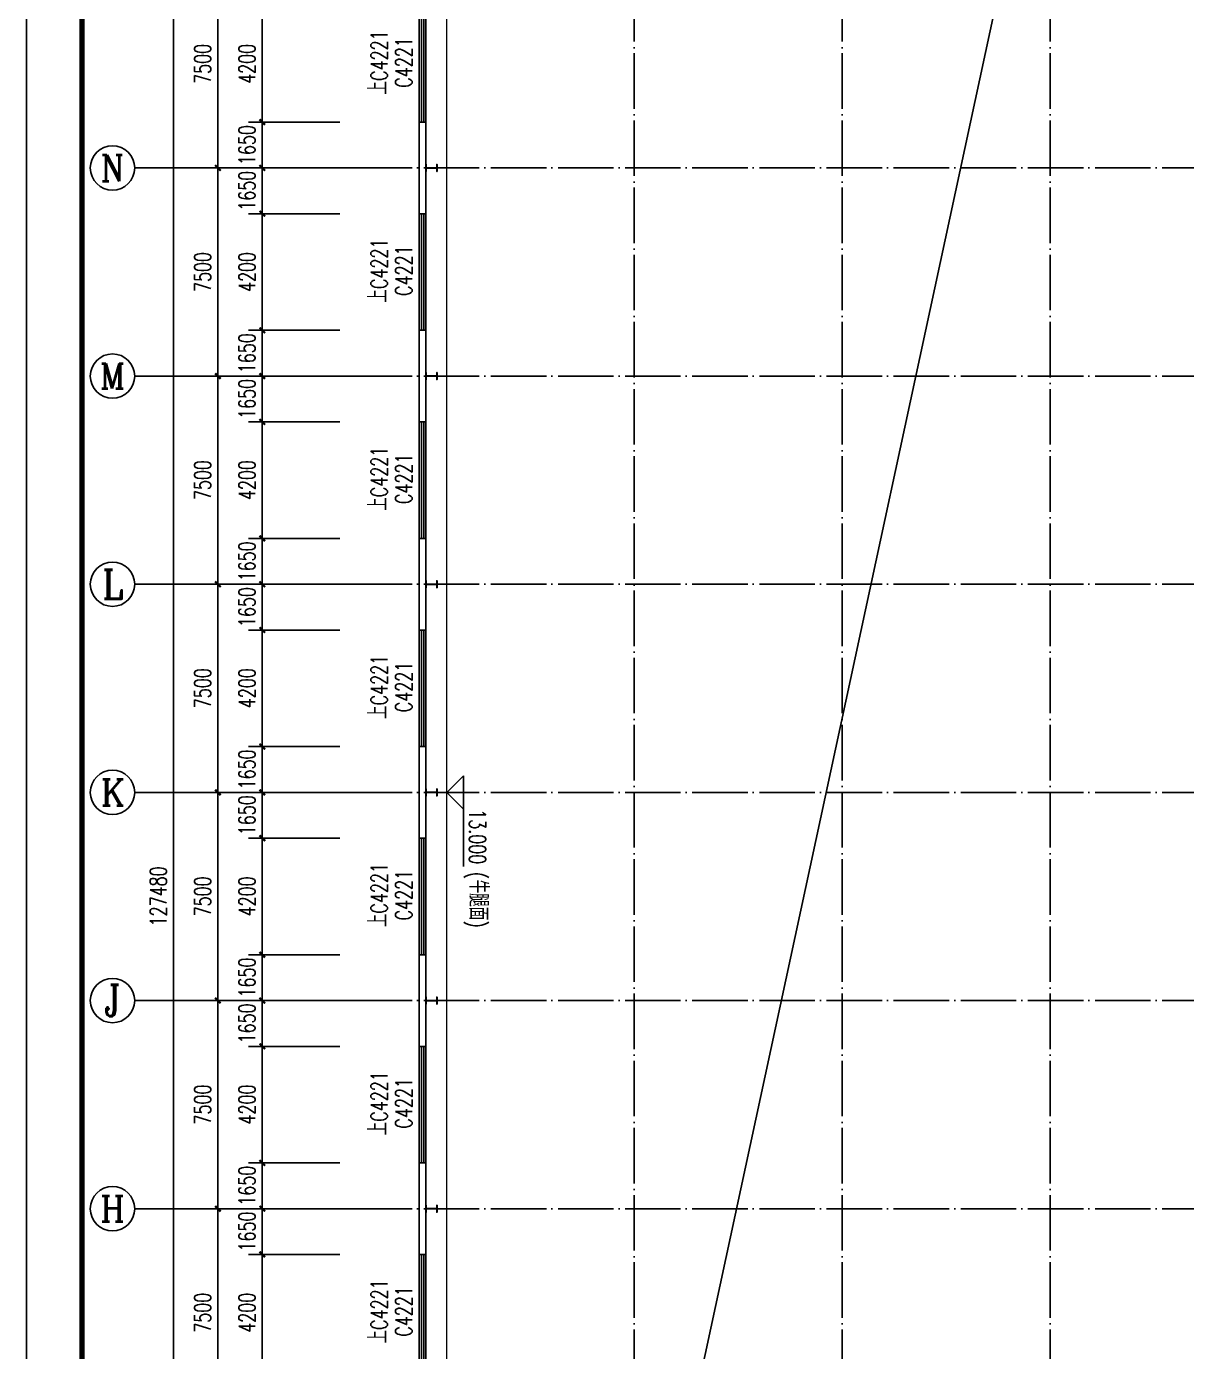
# Model space of a CAD drawing. Extents: x 14095202 to 14511487, y -1430609 to -90420.
# Drawn here: x 14387687 to 14429504, y -503315 to -455574 of the extents above; entities that cross this region are included whole.
import ezdxf
from ezdxf.enums import TextEntityAlignment as Align

# ---------------------------------------------------------------- set-up
doc = ezdxf.new("R2010")
doc.units = 0
doc.header["$LTSCALE"] = 1000
doc.header["$MEASUREMENT"] = 0
doc.linetypes.add('DASH', pattern=[0.35, 0.25, -0.1])
doc.linetypes.add('DOTE', pattern=[2.42, 2, -0.2, 0.02, -0.2])
for name, color, linetype in [('AXIS', 3, 'Continuous'), ('AXIS_TEXT', 7, 'Continuous'), ('COLUMN', 2, 'Continuous'), ('DIM_ELEV', 3, 'Continuous'), ('DOTE', 1, 'DOTE'), ('PUB_DIM', 3, 'Continuous'), ('PUB_TEXT', 7, 'Continuous'), ('TK', 4, 'Continuous'), ('WALL-PARAPET', 6, 'Continuous'), ('WINDOW', 4, 'Continuous'), ('WINDOW_TEXT', 7, 'Continuous')]:
    doc.layers.add(name, color=color, linetype=linetype)
doc.styles.add('_TCH_AXIS', font='COMPLEX', dxfattribs={"bigfont": 'GBCBIG'})
doc.styles.add('_TCH_DIM', font='SIMPLEX', dxfattribs={"bigfont": 'GBCBIG'})
doc.styles.add('_TCH_DIM_T3', font='SIMPLEX', dxfattribs={"width": 0.705882, "bigfont": 'GBCBIG'})
doc.styles.add('_TCH_WINDOW', font='SIMPLEX', dxfattribs={"height": 3.5, "bigfont": 'GBCBIG'})
doc.styles.add('COMPLEX', font='COMPLEX')
doc.dimstyles.new('_TCH_ARCH&&200', dxfattribs={"dimtxt": 595, "dimasz": 200, "dimexe": 500, "dimexo": 600, "dimgap": 252.5, "dimtad": 1, "dimdec": 0, "dimzin": 0, "dimdsep": 46, "dimtxsty": '_TCH_DIM_T3', "dimblk": 'ARCHTICK', "dimcen": 0.09, "dimclrt": 7, "dimazin": 2, "dimtfac": 1, "dimtdec": 0, "dimtix": 1, "dimtmove": 2, "dimatfit": 3, "dimfxl": 0, "dimtolj": 1, "dimtzin": 0, "dimarcsym": 0})

# ---------------------------------------------------------------- blocks, each defined once
blk = doc.blocks.new('A$C797E1D2B')
at = {"layer": 'COLUMN'}
h = blk.add_hatch(color=256, dxfattribs=at)
h.paths.add_polyline_path([(125, 400), (250, 400), (250, 388), (130, 388), (130, 200), (125, 200)])
h.paths.add_polyline_path([(0, 400), (125, 400), (125, 200), (120, 200), (120, 388), (0, 388)])
h.paths.add_polyline_path([(0, 12), (120, 12), (120, 200), (125, 200), (125, 0), (0, 0)])
h.paths.add_polyline_path([(125, 200), (130, 200), (130, 12), (250, 12), (250, 0), (125, 0)])
blk.add_lwpolyline([(250, 0), (250, 12), (130, 12), (130, 388), (250, 388), (250, 400), (0, 400), (0, 388), (120, 388), (120, 12), (0, 12), (0, 0)], close=True, dxfattribs=at)
blk = doc.blocks.new('GeYuanFrame_13285048', base_point=(20.09, 4.53))
at = {"layer": 'TK'}
blk.add_lwpolyline([(20.09, 4.53), (20.09, 598.53), (1071.09, 598.53), (1071.09, 4.53)], close=True, dxfattribs=at)
at = {"layer": 'TK', "const_width": 1}
blk.add_lwpolyline([(45.09, 588.53), (1061.09, 588.53), (1061.09, 14.53), (45.09, 14.53)], close=True, dxfattribs=at)
blk = doc.blocks.new('$TCHSYS$WIN2D')
for p, q in [((-0.5, 0.5), (0.5, 0.5)), ((-0.5, 0.5), (-0.5, -0.5)), ((0.5, 0.5), (0.5, -0.5)), ((0.5, 0.167), (-0.5, 0.167)), ((0.5, -0.167), (-0.5, -0.167)), ((-0.5, -0.5), (0.5, -0.5))]:
    blk.add_line(p, q)
blk = doc.blocks.new('_AXISO')
blk.add_circle((0, 0), 0.5)
at = {"layer": 'AXIS_TEXT', "style": 'COMPLEX', "width": 1.041667}
blk.add_attdef('A', text='', height=0.56, dxfattribs=at).set_placement((-0.25, -0.28), (0.25, -0.28), align=Align.FIT)
blk = doc.blocks.new('_ArchTick')
at = {"color": 0, "linetype": 'ByBlock', "const_width": 0.4}
blk.add_lwpolyline([(-0.5, -0.5), (0.5, 0.5)], dxfattribs=at)
blk = doc.blocks.new('*D231')
at = {"layer": 'AXIS', "color": 0, "lineweight": -2}
for p, q in [((14398987, -423180), (14392487, -423180)), ((14392987, -550660), (14392987, -423180)), ((14398987, -550660), (14392487, -550660))]:
    blk.add_line(p, q, dxfattribs=at)
at = {"layer": 'Defpoints', "color": 0}
for p in [(14392987, -423180), (14399587, -423180), (14399587, -550660)]:
    blk.add_point(p, dxfattribs=at)
at = {"layer": 'AXIS', "color": 0, "lineweight": -2, "xscale": 200, "yscale": 200, "zscale": 200}
for p, rotation in [((14392987, -423180), 90), ((14392987, -550660), 270)]:
    blk.add_blockref('_ArchTick', p, dxfattribs=dict(at, rotation=rotation))
at = {"layer": 'AXIS', "color": 7, "insert": (14392437, -486920), "char_height": 595, "attachment_point": 5, "rotation": 90, "style": '_TCH_DIM_T3'}
blk.add_mtext('\\A1;127480', dxfattribs=at)
blk = doc.blocks.new('*D239')
at = {"layer": 'AXIS', "color": 0, "lineweight": -2}
for p, q in [((14398987, -498170), (14394087, -498170)), ((14394587, -505670), (14394587, -498170)), ((14398987, -505670), (14394087, -505670))]:
    blk.add_line(p, q, dxfattribs=at)
at = {"layer": 'Defpoints', "color": 0}
for p in [(14394587, -498170), (14399587, -498170), (14399587, -505670)]:
    blk.add_point(p, dxfattribs=at)
at = {"layer": 'AXIS', "color": 0, "lineweight": -2, "xscale": 200, "yscale": 200, "zscale": 200}
for p, rotation in [((14394587, -498170), 90), ((14394587, -505670), 270)]:
    blk.add_blockref('_ArchTick', p, dxfattribs=dict(at, rotation=rotation))
at = {"layer": 'AXIS', "color": 7, "insert": (14394037, -501920), "char_height": 595, "attachment_point": 5, "rotation": 90, "style": '_TCH_DIM_T3'}
blk.add_mtext('\\A1;7500', dxfattribs=at)
blk = doc.blocks.new('*D240')
at = {"layer": 'AXIS', "color": 0, "lineweight": -2}
for p, q in [((14398987, -490670), (14394087, -490670)), ((14394587, -498170), (14394587, -490670)), ((14398987, -498170), (14394087, -498170))]:
    blk.add_line(p, q, dxfattribs=at)
at = {"layer": 'Defpoints', "color": 0}
for p in [(14394587, -490670), (14399587, -490670), (14399587, -498170)]:
    blk.add_point(p, dxfattribs=at)
at = {"layer": 'AXIS', "color": 0, "lineweight": -2, "xscale": 200, "yscale": 200, "zscale": 200}
for p, rotation in [((14394587, -490670), 90), ((14394587, -498170), 270)]:
    blk.add_blockref('_ArchTick', p, dxfattribs=dict(at, rotation=rotation))
at = {"layer": 'AXIS', "color": 7, "insert": (14394037, -494420), "char_height": 595, "attachment_point": 5, "rotation": 90, "style": '_TCH_DIM_T3'}
blk.add_mtext('\\A1;7500', dxfattribs=at)
blk = doc.blocks.new('*D241')
at = {"layer": 'AXIS', "color": 0, "lineweight": -2}
for p, q in [((14398987, -483170), (14394087, -483170)), ((14394587, -490670), (14394587, -483170)), ((14398987, -490670), (14394087, -490670))]:
    blk.add_line(p, q, dxfattribs=at)
at = {"layer": 'Defpoints', "color": 0}
for p in [(14394587, -483170), (14399587, -483170), (14399587, -490670)]:
    blk.add_point(p, dxfattribs=at)
at = {"layer": 'AXIS', "color": 0, "lineweight": -2, "xscale": 200, "yscale": 200, "zscale": 200}
for p, rotation in [((14394587, -483170), 90), ((14394587, -490670), 270)]:
    blk.add_blockref('_ArchTick', p, dxfattribs=dict(at, rotation=rotation))
at = {"layer": 'AXIS', "color": 7, "insert": (14394037, -486920), "char_height": 595, "attachment_point": 5, "rotation": 90, "style": '_TCH_DIM_T3'}
blk.add_mtext('\\A1;7500', dxfattribs=at)
blk = doc.blocks.new('*D242')
at = {"layer": 'AXIS', "color": 0, "lineweight": -2}
for p, q in [((14398987, -475670), (14394087, -475670)), ((14394587, -483170), (14394587, -475670)), ((14398987, -483170), (14394087, -483170))]:
    blk.add_line(p, q, dxfattribs=at)
at = {"layer": 'Defpoints', "color": 0}
for p in [(14394587, -475670), (14399587, -475670), (14399587, -483170)]:
    blk.add_point(p, dxfattribs=at)
at = {"layer": 'AXIS', "color": 0, "lineweight": -2, "xscale": 200, "yscale": 200, "zscale": 200}
for p, rotation in [((14394587, -475670), 90), ((14394587, -483170), 270)]:
    blk.add_blockref('_ArchTick', p, dxfattribs=dict(at, rotation=rotation))
at = {"layer": 'AXIS', "color": 7, "insert": (14394037, -479420), "char_height": 595, "attachment_point": 5, "rotation": 90, "style": '_TCH_DIM_T3'}
blk.add_mtext('\\A1;7500', dxfattribs=at)
blk = doc.blocks.new('*D243')
at = {"layer": 'AXIS', "color": 0, "lineweight": -2}
for p, q in [((14398987, -468170), (14394087, -468170)), ((14394587, -475670), (14394587, -468170)), ((14398987, -475670), (14394087, -475670))]:
    blk.add_line(p, q, dxfattribs=at)
at = {"layer": 'Defpoints', "color": 0}
for p in [(14394587, -468170), (14399587, -468170), (14399587, -475670)]:
    blk.add_point(p, dxfattribs=at)
at = {"layer": 'AXIS', "color": 0, "lineweight": -2, "xscale": 200, "yscale": 200, "zscale": 200}
for p, rotation in [((14394587, -468170), 90), ((14394587, -475670), 270)]:
    blk.add_blockref('_ArchTick', p, dxfattribs=dict(at, rotation=rotation))
at = {"layer": 'AXIS', "color": 7, "insert": (14394037, -471920), "char_height": 595, "attachment_point": 5, "rotation": 90, "style": '_TCH_DIM_T3'}
blk.add_mtext('\\A1;7500', dxfattribs=at)
blk = doc.blocks.new('*D244')
at = {"layer": 'AXIS', "color": 0, "lineweight": -2}
for p, q in [((14398987, -460670), (14394087, -460670)), ((14394587, -468170), (14394587, -460670)), ((14398987, -468170), (14394087, -468170))]:
    blk.add_line(p, q, dxfattribs=at)
at = {"layer": 'Defpoints', "color": 0}
for p in [(14394587, -460670), (14399587, -460670), (14399587, -468170)]:
    blk.add_point(p, dxfattribs=at)
at = {"layer": 'AXIS', "color": 0, "lineweight": -2, "xscale": 200, "yscale": 200, "zscale": 200}
for p, rotation in [((14394587, -460670), 90), ((14394587, -468170), 270)]:
    blk.add_blockref('_ArchTick', p, dxfattribs=dict(at, rotation=rotation))
at = {"layer": 'AXIS', "color": 7, "insert": (14394037, -464420), "char_height": 595, "attachment_point": 5, "rotation": 90, "style": '_TCH_DIM_T3'}
blk.add_mtext('\\A1;7500', dxfattribs=at)
blk = doc.blocks.new('*D245')
at = {"layer": 'AXIS', "color": 0, "lineweight": -2}
for p, q in [((14398987, -453170), (14394087, -453170)), ((14394587, -460670), (14394587, -453170)), ((14398987, -460670), (14394087, -460670))]:
    blk.add_line(p, q, dxfattribs=at)
at = {"layer": 'Defpoints', "color": 0}
for p in [(14394587, -453170), (14399587, -453170), (14399587, -460670)]:
    blk.add_point(p, dxfattribs=at)
at = {"layer": 'AXIS', "color": 0, "lineweight": -2, "xscale": 200, "yscale": 200, "zscale": 200}
for p, rotation in [((14394587, -453170), 90), ((14394587, -460670), 270)]:
    blk.add_blockref('_ArchTick', p, dxfattribs=dict(at, rotation=rotation))
at = {"layer": 'AXIS', "color": 7, "insert": (14394037, -456920), "char_height": 595, "attachment_point": 5, "rotation": 90, "style": '_TCH_DIM_T3'}
blk.add_mtext('\\A1;7500', dxfattribs=at)
blk = doc.blocks.new('*D524')
at = {"layer": 'Defpoints', "color": 0}
for p in [(14396187, -499820), (14399587, -499820), (14399587, -504020)]:
    blk.add_point(p, dxfattribs=at)
at = {"layer": 'PUB_DIM', "color": 0, "lineweight": -2}
for p, q in [((14398987, -499820), (14395687, -499820)), ((14396187, -504020), (14396187, -499820)), ((14398987, -504020), (14395687, -504020))]:
    blk.add_line(p, q, dxfattribs=at)
at = {"layer": 'PUB_DIM', "color": 0, "lineweight": -2, "xscale": 200, "yscale": 200, "zscale": 200}
for p, rotation in [((14396187, -499820), 90), ((14396187, -504020), 270)]:
    blk.add_blockref('_ArchTick', p, dxfattribs=dict(at, rotation=rotation))
at = {"layer": 'PUB_DIM', "color": 7, "insert": (14395637, -501920), "char_height": 595, "attachment_point": 5, "rotation": 90, "style": '_TCH_DIM_T3'}
blk.add_mtext('\\A1;4200', dxfattribs=at)
blk = doc.blocks.new('*D525')
at = {"layer": 'Defpoints', "color": 0}
for p in [(14396187, -498170), (14399587, -498170), (14399587, -499820)]:
    blk.add_point(p, dxfattribs=at)
at = {"layer": 'PUB_DIM', "color": 0, "lineweight": -2}
for p, q in [((14398987, -498170), (14395687, -498170)), ((14396187, -498170), (14396187, -497970)), ((14396187, -499820), (14396187, -498170)), ((14398987, -499820), (14395687, -499820)), ((14396187, -499820), (14396187, -500020))]:
    blk.add_line(p, q, dxfattribs=at)
at = {"layer": 'PUB_DIM', "color": 0, "lineweight": -2, "xscale": 200, "yscale": 200, "zscale": 200}
for p, rotation in [((14396187, -498170), 270), ((14396187, -499820), 90)]:
    blk.add_blockref('_ArchTick', p, dxfattribs=dict(at, rotation=rotation))
at = {"layer": 'PUB_DIM', "color": 7, "insert": (14395637, -498995), "char_height": 595, "attachment_point": 5, "rotation": 90, "style": '_TCH_DIM_T3'}
blk.add_mtext('\\A1;1650', dxfattribs=at)
blk = doc.blocks.new('*D526')
at = {"layer": 'Defpoints', "color": 0}
for p in [(14396187, -496520), (14399587, -496520), (14399587, -498170)]:
    blk.add_point(p, dxfattribs=at)
at = {"layer": 'PUB_DIM', "color": 0, "lineweight": -2}
for p, q in [((14396187, -496520), (14396187, -496320)), ((14398987, -496520), (14395687, -496520)), ((14396187, -498170), (14396187, -496520)), ((14398987, -498170), (14395687, -498170)), ((14396187, -498170), (14396187, -498370))]:
    blk.add_line(p, q, dxfattribs=at)
at = {"layer": 'PUB_DIM', "color": 0, "lineweight": -2, "xscale": 200, "yscale": 200, "zscale": 200}
for p, rotation in [((14396187, -496520), 270), ((14396187, -498170), 90)]:
    blk.add_blockref('_ArchTick', p, dxfattribs=dict(at, rotation=rotation))
at = {"layer": 'PUB_DIM', "color": 7, "insert": (14395637, -497345), "char_height": 595, "attachment_point": 5, "rotation": 90, "style": '_TCH_DIM_T3'}
blk.add_mtext('\\A1;1650', dxfattribs=at)
blk = doc.blocks.new('*D527')
at = {"layer": 'Defpoints', "color": 0}
for p in [(14396187, -492320), (14399587, -492320), (14399587, -496520)]:
    blk.add_point(p, dxfattribs=at)
at = {"layer": 'PUB_DIM', "color": 0, "lineweight": -2}
for p, q in [((14398987, -492320), (14395687, -492320)), ((14396187, -496520), (14396187, -492320)), ((14398987, -496520), (14395687, -496520))]:
    blk.add_line(p, q, dxfattribs=at)
at = {"layer": 'PUB_DIM', "color": 0, "lineweight": -2, "xscale": 200, "yscale": 200, "zscale": 200}
for p, rotation in [((14396187, -492320), 90), ((14396187, -496520), 270)]:
    blk.add_blockref('_ArchTick', p, dxfattribs=dict(at, rotation=rotation))
at = {"layer": 'PUB_DIM', "color": 7, "insert": (14395637, -494420), "char_height": 595, "attachment_point": 5, "rotation": 90, "style": '_TCH_DIM_T3'}
blk.add_mtext('\\A1;4200', dxfattribs=at)
blk = doc.blocks.new('*D528')
at = {"layer": 'Defpoints', "color": 0}
for p in [(14396187, -490670), (14399587, -490670), (14399587, -492320)]:
    blk.add_point(p, dxfattribs=at)
at = {"layer": 'PUB_DIM', "color": 0, "lineweight": -2}
for p, q in [((14398987, -490670), (14395687, -490670)), ((14396187, -490670), (14396187, -490470)), ((14396187, -492320), (14396187, -490670)), ((14398987, -492320), (14395687, -492320)), ((14396187, -492320), (14396187, -492520))]:
    blk.add_line(p, q, dxfattribs=at)
at = {"layer": 'PUB_DIM', "color": 0, "lineweight": -2, "xscale": 200, "yscale": 200, "zscale": 200}
for p, rotation in [((14396187, -490670), 270), ((14396187, -492320), 90)]:
    blk.add_blockref('_ArchTick', p, dxfattribs=dict(at, rotation=rotation))
at = {"layer": 'PUB_DIM', "color": 7, "insert": (14395637, -491495), "char_height": 595, "attachment_point": 5, "rotation": 90, "style": '_TCH_DIM_T3'}
blk.add_mtext('\\A1;1650', dxfattribs=at)
blk = doc.blocks.new('*D529')
at = {"layer": 'Defpoints', "color": 0}
for p in [(14396187, -489020), (14399587, -489020), (14399587, -490670)]:
    blk.add_point(p, dxfattribs=at)
at = {"layer": 'PUB_DIM', "color": 0, "lineweight": -2}
for p, q in [((14396187, -489020), (14396187, -488820)), ((14398987, -489020), (14395687, -489020)), ((14396187, -490670), (14396187, -489020)), ((14398987, -490670), (14395687, -490670)), ((14396187, -490670), (14396187, -490870))]:
    blk.add_line(p, q, dxfattribs=at)
at = {"layer": 'PUB_DIM', "color": 0, "lineweight": -2, "xscale": 200, "yscale": 200, "zscale": 200}
for p, rotation in [((14396187, -489020), 270), ((14396187, -490670), 90)]:
    blk.add_blockref('_ArchTick', p, dxfattribs=dict(at, rotation=rotation))
at = {"layer": 'PUB_DIM', "color": 7, "insert": (14395637, -489845), "char_height": 595, "attachment_point": 5, "rotation": 90, "style": '_TCH_DIM_T3'}
blk.add_mtext('\\A1;1650', dxfattribs=at)
blk = doc.blocks.new('*D530')
at = {"layer": 'Defpoints', "color": 0}
for p in [(14396187, -484820), (14399587, -484820), (14399587, -489020)]:
    blk.add_point(p, dxfattribs=at)
at = {"layer": 'PUB_DIM', "color": 0, "lineweight": -2}
for p, q in [((14398987, -484820), (14395687, -484820)), ((14396187, -489020), (14396187, -484820)), ((14398987, -489020), (14395687, -489020))]:
    blk.add_line(p, q, dxfattribs=at)
at = {"layer": 'PUB_DIM', "color": 0, "lineweight": -2, "xscale": 200, "yscale": 200, "zscale": 200}
for p, rotation in [((14396187, -484820), 90), ((14396187, -489020), 270)]:
    blk.add_blockref('_ArchTick', p, dxfattribs=dict(at, rotation=rotation))
at = {"layer": 'PUB_DIM', "color": 7, "insert": (14395637, -486920), "char_height": 595, "attachment_point": 5, "rotation": 90, "style": '_TCH_DIM_T3'}
blk.add_mtext('\\A1;4200', dxfattribs=at)
blk = doc.blocks.new('*D531')
at = {"layer": 'Defpoints', "color": 0}
for p in [(14396187, -483170), (14399587, -483170), (14399587, -484820)]:
    blk.add_point(p, dxfattribs=at)
at = {"layer": 'PUB_DIM', "color": 0, "lineweight": -2}
for p, q in [((14396187, -483170), (14396187, -482970)), ((14398987, -483170), (14395687, -483170)), ((14396187, -484820), (14396187, -483170)), ((14398987, -484820), (14395687, -484820)), ((14396187, -484820), (14396187, -485020))]:
    blk.add_line(p, q, dxfattribs=at)
at = {"layer": 'PUB_DIM', "color": 0, "lineweight": -2, "xscale": 200, "yscale": 200, "zscale": 200}
for p, rotation in [((14396187, -483170), 270), ((14396187, -484820), 90)]:
    blk.add_blockref('_ArchTick', p, dxfattribs=dict(at, rotation=rotation))
at = {"layer": 'PUB_DIM', "color": 7, "insert": (14395637, -483995), "char_height": 595, "attachment_point": 5, "rotation": 90, "style": '_TCH_DIM_T3'}
blk.add_mtext('\\A1;1650', dxfattribs=at)
blk = doc.blocks.new('*D532')
at = {"layer": 'Defpoints', "color": 0}
for p in [(14396187, -481520), (14399587, -481520), (14399587, -483170)]:
    blk.add_point(p, dxfattribs=at)
at = {"layer": 'PUB_DIM', "color": 0, "lineweight": -2}
for p, q in [((14398987, -481520), (14395687, -481520)), ((14396187, -481520), (14396187, -481320)), ((14396187, -483170), (14396187, -481520)), ((14398987, -483170), (14395687, -483170)), ((14396187, -483170), (14396187, -483370))]:
    blk.add_line(p, q, dxfattribs=at)
at = {"layer": 'PUB_DIM', "color": 0, "lineweight": -2, "xscale": 200, "yscale": 200, "zscale": 200}
for p, rotation in [((14396187, -481520), 270), ((14396187, -483170), 90)]:
    blk.add_blockref('_ArchTick', p, dxfattribs=dict(at, rotation=rotation))
at = {"layer": 'PUB_DIM', "color": 7, "insert": (14395637, -482345), "char_height": 595, "attachment_point": 5, "rotation": 90, "style": '_TCH_DIM_T3'}
blk.add_mtext('\\A1;1650', dxfattribs=at)
blk = doc.blocks.new('*D533')
at = {"layer": 'Defpoints', "color": 0}
for p in [(14396187, -477320), (14399587, -477320), (14399587, -481520)]:
    blk.add_point(p, dxfattribs=at)
at = {"layer": 'PUB_DIM', "color": 0, "lineweight": -2}
for p, q in [((14398987, -477320), (14395687, -477320)), ((14396187, -481520), (14396187, -477320)), ((14398987, -481520), (14395687, -481520))]:
    blk.add_line(p, q, dxfattribs=at)
at = {"layer": 'PUB_DIM', "color": 0, "lineweight": -2, "xscale": 200, "yscale": 200, "zscale": 200}
for p, rotation in [((14396187, -477320), 90), ((14396187, -481520), 270)]:
    blk.add_blockref('_ArchTick', p, dxfattribs=dict(at, rotation=rotation))
at = {"layer": 'PUB_DIM', "color": 7, "insert": (14395637, -479420), "char_height": 595, "attachment_point": 5, "rotation": 90, "style": '_TCH_DIM_T3'}
blk.add_mtext('\\A1;4200', dxfattribs=at)
blk = doc.blocks.new('*D534')
at = {"layer": 'Defpoints', "color": 0}
for p in [(14396187, -475670), (14399587, -475670), (14399587, -477320)]:
    blk.add_point(p, dxfattribs=at)
at = {"layer": 'PUB_DIM', "color": 0, "lineweight": -2}
for p, q in [((14396187, -475670), (14396187, -475470)), ((14398987, -475670), (14395687, -475670)), ((14396187, -477320), (14396187, -475670)), ((14398987, -477320), (14395687, -477320)), ((14396187, -477320), (14396187, -477520))]:
    blk.add_line(p, q, dxfattribs=at)
at = {"layer": 'PUB_DIM', "color": 0, "lineweight": -2, "xscale": 200, "yscale": 200, "zscale": 200}
for p, rotation in [((14396187, -475670), 270), ((14396187, -477320), 90)]:
    blk.add_blockref('_ArchTick', p, dxfattribs=dict(at, rotation=rotation))
at = {"layer": 'PUB_DIM', "color": 7, "insert": (14395637, -476495), "char_height": 595, "attachment_point": 5, "rotation": 90, "style": '_TCH_DIM_T3'}
blk.add_mtext('\\A1;1650', dxfattribs=at)
blk = doc.blocks.new('*D535')
at = {"layer": 'Defpoints', "color": 0}
for p in [(14396187, -474020), (14399587, -474020), (14399587, -475670)]:
    blk.add_point(p, dxfattribs=at)
at = {"layer": 'PUB_DIM', "color": 0, "lineweight": -2}
for p, q in [((14398987, -474020), (14395687, -474020)), ((14396187, -474020), (14396187, -473820)), ((14396187, -475670), (14396187, -474020)), ((14398987, -475670), (14395687, -475670)), ((14396187, -475670), (14396187, -475870))]:
    blk.add_line(p, q, dxfattribs=at)
at = {"layer": 'PUB_DIM', "color": 0, "lineweight": -2, "xscale": 200, "yscale": 200, "zscale": 200}
for p, rotation in [((14396187, -474020), 270), ((14396187, -475670), 90)]:
    blk.add_blockref('_ArchTick', p, dxfattribs=dict(at, rotation=rotation))
at = {"layer": 'PUB_DIM', "color": 7, "insert": (14395637, -474845), "char_height": 595, "attachment_point": 5, "rotation": 90, "style": '_TCH_DIM_T3'}
blk.add_mtext('\\A1;1650', dxfattribs=at)
blk = doc.blocks.new('*D536')
at = {"layer": 'Defpoints', "color": 0}
for p in [(14396187, -469820), (14399587, -469820), (14399587, -474020)]:
    blk.add_point(p, dxfattribs=at)
at = {"layer": 'PUB_DIM', "color": 0, "lineweight": -2}
for p, q in [((14398987, -469820), (14395687, -469820)), ((14396187, -474020), (14396187, -469820)), ((14398987, -474020), (14395687, -474020))]:
    blk.add_line(p, q, dxfattribs=at)
at = {"layer": 'PUB_DIM', "color": 0, "lineweight": -2, "xscale": 200, "yscale": 200, "zscale": 200}
for p, rotation in [((14396187, -469820), 90), ((14396187, -474020), 270)]:
    blk.add_blockref('_ArchTick', p, dxfattribs=dict(at, rotation=rotation))
at = {"layer": 'PUB_DIM', "color": 7, "insert": (14395637, -471920), "char_height": 595, "attachment_point": 5, "rotation": 90, "style": '_TCH_DIM_T3'}
blk.add_mtext('\\A1;4200', dxfattribs=at)
blk = doc.blocks.new('*D537')
at = {"layer": 'Defpoints', "color": 0}
for p in [(14396187, -468170), (14399587, -468170), (14399587, -469820)]:
    blk.add_point(p, dxfattribs=at)
at = {"layer": 'PUB_DIM', "color": 0, "lineweight": -2}
for p, q in [((14398987, -468170), (14395687, -468170)), ((14396187, -468170), (14396187, -467970)), ((14396187, -469820), (14396187, -468170)), ((14398987, -469820), (14395687, -469820)), ((14396187, -469820), (14396187, -470020))]:
    blk.add_line(p, q, dxfattribs=at)
at = {"layer": 'PUB_DIM', "color": 0, "lineweight": -2, "xscale": 200, "yscale": 200, "zscale": 200}
for p, rotation in [((14396187, -468170), 270), ((14396187, -469820), 90)]:
    blk.add_blockref('_ArchTick', p, dxfattribs=dict(at, rotation=rotation))
at = {"layer": 'PUB_DIM', "color": 7, "insert": (14395637, -468995), "char_height": 595, "attachment_point": 5, "rotation": 90, "style": '_TCH_DIM_T3'}
blk.add_mtext('\\A1;1650', dxfattribs=at)
blk = doc.blocks.new('*D538')
at = {"layer": 'Defpoints', "color": 0}
for p in [(14396187, -466520), (14399587, -466520), (14399587, -468170)]:
    blk.add_point(p, dxfattribs=at)
at = {"layer": 'PUB_DIM', "color": 0, "lineweight": -2}
for p, q in [((14396187, -466520), (14396187, -466320)), ((14398987, -466520), (14395687, -466520)), ((14396187, -468170), (14396187, -466520)), ((14398987, -468170), (14395687, -468170)), ((14396187, -468170), (14396187, -468370))]:
    blk.add_line(p, q, dxfattribs=at)
at = {"layer": 'PUB_DIM', "color": 0, "lineweight": -2, "xscale": 200, "yscale": 200, "zscale": 200}
for p, rotation in [((14396187, -466520), 270), ((14396187, -468170), 90)]:
    blk.add_blockref('_ArchTick', p, dxfattribs=dict(at, rotation=rotation))
at = {"layer": 'PUB_DIM', "color": 7, "insert": (14395637, -467345), "char_height": 595, "attachment_point": 5, "rotation": 90, "style": '_TCH_DIM_T3'}
blk.add_mtext('\\A1;1650', dxfattribs=at)
blk = doc.blocks.new('*D539')
at = {"layer": 'Defpoints', "color": 0}
for p in [(14396187, -462320), (14399587, -462320), (14399587, -466520)]:
    blk.add_point(p, dxfattribs=at)
at = {"layer": 'PUB_DIM', "color": 0, "lineweight": -2}
for p, q in [((14398987, -462320), (14395687, -462320)), ((14396187, -466520), (14396187, -462320)), ((14398987, -466520), (14395687, -466520))]:
    blk.add_line(p, q, dxfattribs=at)
at = {"layer": 'PUB_DIM', "color": 0, "lineweight": -2, "xscale": 200, "yscale": 200, "zscale": 200}
for p, rotation in [((14396187, -462320), 90), ((14396187, -466520), 270)]:
    blk.add_blockref('_ArchTick', p, dxfattribs=dict(at, rotation=rotation))
at = {"layer": 'PUB_DIM', "color": 7, "insert": (14395637, -464420), "char_height": 595, "attachment_point": 5, "rotation": 90, "style": '_TCH_DIM_T3'}
blk.add_mtext('\\A1;4200', dxfattribs=at)
blk = doc.blocks.new('*D540')
at = {"layer": 'Defpoints', "color": 0}
for p in [(14396187, -460670), (14399587, -460670), (14399587, -462320)]:
    blk.add_point(p, dxfattribs=at)
at = {"layer": 'PUB_DIM', "color": 0, "lineweight": -2}
for p, q in [((14398987, -460670), (14395687, -460670)), ((14396187, -460670), (14396187, -460470)), ((14396187, -462320), (14396187, -460670)), ((14398987, -462320), (14395687, -462320)), ((14396187, -462320), (14396187, -462520))]:
    blk.add_line(p, q, dxfattribs=at)
at = {"layer": 'PUB_DIM', "color": 0, "lineweight": -2, "xscale": 200, "yscale": 200, "zscale": 200}
for p, rotation in [((14396187, -460670), 270), ((14396187, -462320), 90)]:
    blk.add_blockref('_ArchTick', p, dxfattribs=dict(at, rotation=rotation))
at = {"layer": 'PUB_DIM', "color": 7, "insert": (14395637, -461495), "char_height": 595, "attachment_point": 5, "rotation": 90, "style": '_TCH_DIM_T3'}
blk.add_mtext('\\A1;1650', dxfattribs=at)
blk = doc.blocks.new('*D541')
at = {"layer": 'Defpoints', "color": 0}
for p in [(14396187, -459020), (14399587, -459020), (14399587, -460670)]:
    blk.add_point(p, dxfattribs=at)
at = {"layer": 'PUB_DIM', "color": 0, "lineweight": -2}
for p, q in [((14398987, -459020), (14395687, -459020)), ((14396187, -459020), (14396187, -458820)), ((14396187, -460670), (14396187, -459020)), ((14398987, -460670), (14395687, -460670)), ((14396187, -460670), (14396187, -460870))]:
    blk.add_line(p, q, dxfattribs=at)
at = {"layer": 'PUB_DIM', "color": 0, "lineweight": -2, "xscale": 200, "yscale": 200, "zscale": 200}
for p, rotation in [((14396187, -459020), 270), ((14396187, -460670), 90)]:
    blk.add_blockref('_ArchTick', p, dxfattribs=dict(at, rotation=rotation))
at = {"layer": 'PUB_DIM', "color": 7, "insert": (14395637, -459845), "char_height": 595, "attachment_point": 5, "rotation": 90, "style": '_TCH_DIM_T3'}
blk.add_mtext('\\A1;1650', dxfattribs=at)
blk = doc.blocks.new('*D542')
at = {"layer": 'Defpoints', "color": 0}
for p in [(14396187, -454820), (14399587, -454820), (14399587, -459020)]:
    blk.add_point(p, dxfattribs=at)
at = {"layer": 'PUB_DIM', "color": 0, "lineweight": -2}
for p, q in [((14398987, -454820), (14395687, -454820)), ((14396187, -459020), (14396187, -454820)), ((14398987, -459020), (14395687, -459020))]:
    blk.add_line(p, q, dxfattribs=at)
at = {"layer": 'PUB_DIM', "color": 0, "lineweight": -2, "xscale": 200, "yscale": 200, "zscale": 200}
for p, rotation in [((14396187, -454820), 90), ((14396187, -459020), 270)]:
    blk.add_blockref('_ArchTick', p, dxfattribs=dict(at, rotation=rotation))
at = {"layer": 'PUB_DIM', "color": 7, "insert": (14395637, -456920), "char_height": 595, "attachment_point": 5, "rotation": 90, "style": '_TCH_DIM_T3'}
blk.add_mtext('\\A1;4200', dxfattribs=at)

msp = doc.modelspace()

# ---------------------------------------------------------------- linework, layer by layer
at = {"ltscale": 0.5}
msp.add_lwpolyline([(14491604.5, -423420.3), (14424586.9, -445675.3), (14402086.9, -550170.3)], dxfattribs=at)
at = {"linetype": 'DASH', "ltscale": 6, "const_width": 50}
msp.add_lwpolyline([(14402836.9, -423420.3), (14402836.9, -550420.3)], dxfattribs=at)
at = {"layer": 'AXIS'}
for p, q in [((14399586.9, -460670.3), (14391586.9, -460670.3)), ((14399586.9, -468170.3), (14391586.9, -468170.3)), ((14399586.9, -475670.3), (14391586.9, -475670.3)), ((14399586.9, -483170.3), (14391586.9, -483170.3)), ((14399586.9, -490670.3), (14391586.9, -490670.3)), ((14399586.9, -498170.3), (14391586.9, -498170.3))]:
    msp.add_line(p, q, dxfattribs=at)
at = {"layer": 'DIM_ELEV'}
for p, q in [((14402836.9, -483170.3), (14403436.9, -482570.3)), ((14403436.9, -482570.3), (14403436.9, -485838.3)), ((14402836.9, -483170.3), (14403436.9, -483770.3))]:
    msp.add_line(p, q, dxfattribs=at)
at = {"layer": 'DOTE'}
for p, q in [((14402086.9, -552920.3), (14402086.9, -420920.3)), ((14409586.9, -552920.3), (14409586.9, -420920.3)), ((14417086.9, -552920.3), (14417086.9, -420920.3)), ((14424586.9, -552920.3), (14424586.9, -420920.3)), ((14399586.9, -460670.3), (14494586.9, -460670.3)), ((14399586.9, -468170.3), (14494586.9, -468170.3)), ((14399586.9, -475670.3), (14494586.9, -475670.3)), ((14399586.9, -483170.3), (14494586.9, -483170.3)), ((14399586.9, -490670.3), (14494586.9, -490670.3)), ((14399586.9, -498170.3), (14494586.9, -498170.3))]:
    msp.add_line(p, q, dxfattribs=at)
at = {"layer": 'WALL-PARAPET'}
for p, q in [((14401846.9, -459020.3), (14401846.9, -462320.3)), ((14402086.9, -459020.3), (14401846.9, -459020.3)), ((14402086.9, -462320.3), (14402086.9, -459020.3)), ((14401846.9, -462320.3), (14402086.9, -462320.3)), ((14401846.9, -466520.3), (14401846.9, -469820.3)), ((14402086.9, -466520.3), (14401846.9, -466520.3)), ((14402086.9, -469820.3), (14402086.9, -466520.3)), ((14401846.9, -469820.3), (14402086.9, -469820.3)), ((14401846.9, -474020.3), (14401846.9, -477320.3)), ((14402086.9, -474020.3), (14401846.9, -474020.3)), ((14402086.9, -477320.3), (14402086.9, -474020.3)), ((14401846.9, -477320.3), (14402086.9, -477320.3)), ((14401846.9, -481520.3), (14401846.9, -484820.3)), ((14402086.9, -481520.3), (14401846.9, -481520.3)), ((14402086.9, -484820.3), (14402086.9, -481520.3)), ((14401846.9, -484820.3), (14402086.9, -484820.3)), ((14401846.9, -489020.3), (14401846.9, -492320.3)), ((14402086.9, -489020.3), (14401846.9, -489020.3)), ((14402086.9, -492320.3), (14402086.9, -489020.3)), ((14401846.9, -492320.3), (14402086.9, -492320.3)), ((14401846.9, -496520.3), (14401846.9, -499820.3)), ((14402086.9, -496520.3), (14401846.9, -496520.3)), ((14402086.9, -499820.3), (14402086.9, -496520.3)), ((14401846.9, -499820.3), (14402086.9, -499820.3))]:
    msp.add_line(p, q, dxfattribs=at)

# ---------------------------------------------------------------- block references
at = {"xscale": 200, "yscale": 200, "zscale": 200, "rotation": 270}
msp.add_blockref('GeYuanFrame_13285048', (14387686.9, -387320.3), dxfattribs=at)
at = {"rotation": 270}
for p in [(14402086.9, -460545.3), (14402086.9, -468045.3), (14402086.9, -475545.3), (14402086.9, -483045.3), (14402086.9, -490545.3), (14402086.9, -498045.3)]:
    msp.add_blockref('A$C797E1D2B', p, dxfattribs=at)
at = {"layer": 'AXIS'}
ref = msp.add_blockref('_AXISO', (14390786.9, -460670.3), dxfattribs=dict(at, xscale=1600, yscale=1600, zscale=1600))
ref.add_attrib('A', 'N', dxfattribs={"layer": 'AXIS_TEXT', "ltscale": 0.5, "height": 949.2, "style": '_TCH_AXIS'}).set_placement((14390357.5, -461144.9), (14391216.2, -461144.9), align=Align.FIT)
ref = msp.add_blockref('_AXISO', (14390786.9, -468170.3), dxfattribs=dict(at, xscale=1600, yscale=1600, zscale=1600))
ref.add_attrib('A', 'M', dxfattribs={"layer": 'AXIS_TEXT', "ltscale": 0.5, "height": 905.1, "style": '_TCH_AXIS'}).set_placement((14390334.3, -468622.9), (14391239.4, -468622.9), align=Align.FIT)
ref = msp.add_blockref('_AXISO', (14390786.9, -475670.3), dxfattribs=dict(at, xscale=1600, yscale=1600, zscale=1600))
ref.add_attrib('A', 'L', dxfattribs={"layer": 'AXIS_TEXT', "ltscale": 0.5, "height": 1041.6, "style": '_TCH_AXIS'}).set_placement((14390414.9, -476191.1), (14391158.8, -476191.1), align=Align.FIT)
ref = msp.add_blockref('_AXISO', (14390786.9, -483170.3), dxfattribs=dict(at, xscale=1600, yscale=1600, zscale=1600))
ref.add_attrib('A', 'K', dxfattribs={"layer": 'AXIS_TEXT', "ltscale": 0.5, "height": 949.2, "style": '_TCH_AXIS'}).set_placement((14390357.5, -483644.9), (14391216.2, -483644.9), align=Align.FIT)
ref = msp.add_blockref('_AXISO', (14390786.9, -490670.3), dxfattribs=dict(at, xscale=1600, yscale=1600, zscale=1600))
ref.add_attrib('A', 'J', dxfattribs={"layer": 'AXIS_TEXT', "ltscale": 0.5, "height": 1133.9, "style": '_TCH_AXIS'}).set_placement((14390489.9, -491237.3), (14391083.8, -491237.3), align=Align.FIT)
ref = msp.add_blockref('_AXISO', (14390786.9, -498170.3), dxfattribs=dict(at, xscale=1600, yscale=1600, zscale=1600))
ref.add_attrib('A', 'H', dxfattribs={"layer": 'AXIS_TEXT', "ltscale": 0.5, "height": 926.9, "style": '_TCH_AXIS'}).set_placement((14390345.5, -498633.8), (14391228.2, -498633.8), align=Align.FIT)
at = {"layer": 'WINDOW'}
ref = msp.add_blockref('$TCHSYS$WIN2D', (14401966.9, -456920.3), dxfattribs=dict(at, xscale=4200, yscale=240, zscale=4200, rotation=270))
ref.add_attrib('A', 'C4221', (14401584.6, -457780.3), dxfattribs={"layer": 'WINDOW_TEXT', "ltscale": 0.5, "height": 595, "rotation": 90, "style": '_TCH_WINDOW', "width": 0.705882})
ref = msp.add_blockref('$TCHSYS$WIN2D', (14401966.9, -464420.3), dxfattribs=dict(at, xscale=4200, yscale=240, zscale=4200, rotation=270))
ref.add_attrib('A', 'C4221', (14401584.6, -465280.3), dxfattribs={"layer": 'WINDOW_TEXT', "ltscale": 0.5, "height": 595, "rotation": 90, "style": '_TCH_WINDOW', "width": 0.705882})
ref = msp.add_blockref('$TCHSYS$WIN2D', (14401966.9, -471920.3), dxfattribs=dict(at, xscale=4200, yscale=240, zscale=4200, rotation=270))
ref.add_attrib('A', 'C4221', (14401584.6, -472780.3), dxfattribs={"layer": 'WINDOW_TEXT', "ltscale": 0.5, "height": 595, "rotation": 90, "style": '_TCH_WINDOW', "width": 0.705882})
ref = msp.add_blockref('$TCHSYS$WIN2D', (14401966.9, -479420.3), dxfattribs=dict(at, xscale=4200, yscale=240, zscale=4200, rotation=270))
ref.add_attrib('A', 'C4221', (14401584.6, -480280.3), dxfattribs={"layer": 'WINDOW_TEXT', "ltscale": 0.5, "height": 595, "rotation": 90, "style": '_TCH_WINDOW', "width": 0.705882})
ref = msp.add_blockref('$TCHSYS$WIN2D', (14401966.9, -486920.3), dxfattribs=dict(at, xscale=4200, yscale=240, zscale=4200, rotation=270))
ref.add_attrib('A', 'C4221', (14401584.6, -487780.3), dxfattribs={"layer": 'WINDOW_TEXT', "ltscale": 0.5, "height": 595, "rotation": 90, "style": '_TCH_WINDOW', "width": 0.705882})
ref = msp.add_blockref('$TCHSYS$WIN2D', (14401966.9, -494420.3), dxfattribs=dict(at, xscale=4200, yscale=240, zscale=4200, rotation=270))
ref.add_attrib('A', 'C4221', (14401584.6, -495280.3), dxfattribs={"layer": 'WINDOW_TEXT', "ltscale": 0.5, "height": 595, "rotation": 90, "style": '_TCH_WINDOW', "width": 0.705882})
ref = msp.add_blockref('$TCHSYS$WIN2D', (14401966.9, -501920.3), dxfattribs=dict(at, xscale=4200, yscale=240, zscale=4200, rotation=270))
ref.add_attrib('A', 'C4221', (14401584.6, -502780.3), dxfattribs={"layer": 'WINDOW_TEXT', "ltscale": 0.5, "height": 595, "rotation": 90, "style": '_TCH_WINDOW', "width": 0.705882})

# ---------------------------------------------------------------- texts
at = {"layer": 'PUB_TEXT', "style": '_TCH_DIM', "width": 0.705882}
for s, p in [('13.000', (14403646.9, -483778.3)), ('(', (14403646.9, -486038.3)), (')', (14403646.9, -487792.8))]:
    msp.add_text(s, height=595, rotation=270, dxfattribs=at).set_placement(p)
at = {"layer": 'PUB_TEXT', "style": '_TCH_DIM'}
msp.add_text('牛腿面', height=675.18, rotation=270, dxfattribs=at).set_placement((14403646.9, -486318.3))
at = {"layer": 'WINDOW_TEXT', "style": '_TCH_WINDOW', "width": 0.705882}
for p in [(14400696.9, -457534.6), (14400696.9, -465034.6), (14400696.9, -472534.6), (14400696.9, -480034.6), (14400696.9, -487534.6), (14400696.9, -495034.6), (14400696.9, -502534.6)]:
    msp.add_text('C4221', height=595, rotation=90, dxfattribs=at).set_placement(p)
at = {"layer": 'WINDOW_TEXT', "style": '_TCH_WINDOW'}
for p in [(14400696.9, -458026.1), (14400696.9, -465526.1), (14400696.9, -473026.1), (14400696.9, -480526.1), (14400696.9, -488026.1), (14400696.9, -495526.1), (14400696.9, -503026.1)]:
    msp.add_text('上', height=675.2, rotation=90, dxfattribs=at).set_placement(p)

# ---------------------------------------------------------------- dimensions: what is measured, and where the dimension line sits
at = {"layer": 'AXIS'}
for p1, p2, distance, text, picture, middle in [((14399586.9, -550660.3), (14399586.9, -423180.3), 6600, '127480', '*D231', (14392436.9, -486920.3)), ((14399586.9, -460670.3), (14399586.9, -453170.3), 5000, '7500', '*D245', (14394036.9, -456920.3)), ((14399586.9, -468170.3), (14399586.9, -460670.3), 5000, '7500', '*D244', (14394036.9, -464420.3)), ((14399586.9, -475670.3), (14399586.9, -468170.3), 5000, '7500', '*D243', (14394036.9, -471920.3)), ((14399586.9, -483170.3), (14399586.9, -475670.3), 5000, '7500', '*D242', (14394036.9, -479420.3)), ((14399586.9, -490670.3), (14399586.9, -483170.3), 5000, '7500', '*D241', (14394036.9, -486920.3)), ((14399586.9, -498170.3), (14399586.9, -490670.3), 5000, '7500', '*D240', (14394036.9, -494420.3)), ((14399586.9, -505670.3), (14399586.9, -498170.3), 5000, '7500', '*D239', (14394036.9, -501920.3))]:
    dim = msp.add_aligned_dim(p1=p1, p2=p2, distance=distance, text=text, dimstyle='_TCH_ARCH&&200', dxfattribs=at)
    dim.commit()
    dim.dimension.update_dxf_attribs({"geometry": picture, "text_midpoint": middle})
at = {"layer": 'PUB_DIM'}
for p1, p2, text, picture, middle in [((14399586.9, -459020.3), (14399586.9, -454820.3), '4200', '*D542', (14395636.9, -456920.3)), ((14399586.9, -460670.3), (14399586.9, -459020.3), '1650', '*D541', (14395636.9, -459845.3)), ((14399586.9, -462320.3), (14399586.9, -460670.3), '1650', '*D540', (14395636.9, -461495.3)), ((14399586.9, -466520.3), (14399586.9, -462320.3), '4200', '*D539', (14395636.9, -464420.3)), ((14399586.9, -468170.3), (14399586.9, -466520.3), '1650', '*D538', (14395636.9, -467345.3)), ((14399586.9, -469820.3), (14399586.9, -468170.3), '1650', '*D537', (14395636.9, -468995.3)), ((14399586.9, -474020.3), (14399586.9, -469820.3), '4200', '*D536', (14395636.9, -471920.3)), ((14399586.9, -475670.3), (14399586.9, -474020.3), '1650', '*D535', (14395636.9, -474845.3)), ((14399586.9, -477320.3), (14399586.9, -475670.3), '1650', '*D534', (14395636.9, -476495.3)), ((14399586.9, -481520.3), (14399586.9, -477320.3), '4200', '*D533', (14395636.9, -479420.3)), ((14399586.9, -483170.3), (14399586.9, -481520.3), '1650', '*D532', (14395636.9, -482345.3)), ((14399586.9, -484820.3), (14399586.9, -483170.3), '1650', '*D531', (14395636.9, -483995.3)), ((14399586.9, -489020.3), (14399586.9, -484820.3), '4200', '*D530', (14395636.9, -486920.3)), ((14399586.9, -490670.3), (14399586.9, -489020.3), '1650', '*D529', (14395636.9, -489845.3)), ((14399586.9, -492320.3), (14399586.9, -490670.3), '1650', '*D528', (14395636.9, -491495.3)), ((14399586.9, -496520.3), (14399586.9, -492320.3), '4200', '*D527', (14395636.9, -494420.3)), ((14399586.9, -498170.3), (14399586.9, -496520.3), '1650', '*D526', (14395636.9, -497345.3)), ((14399586.9, -499820.3), (14399586.9, -498170.3), '1650', '*D525', (14395636.9, -498995.3)), ((14399586.9, -504020.3), (14399586.9, -499820.3), '4200', '*D524', (14395636.9, -501920.3))]:
    dim = msp.add_aligned_dim(p1=p1, p2=p2, distance=3400, text=text, dimstyle='_TCH_ARCH&&200', dxfattribs=at)
    dim.commit()
    dim.dimension.update_dxf_attribs({"geometry": picture, "text_midpoint": middle})

doc.saveas('drawing.dxf')
